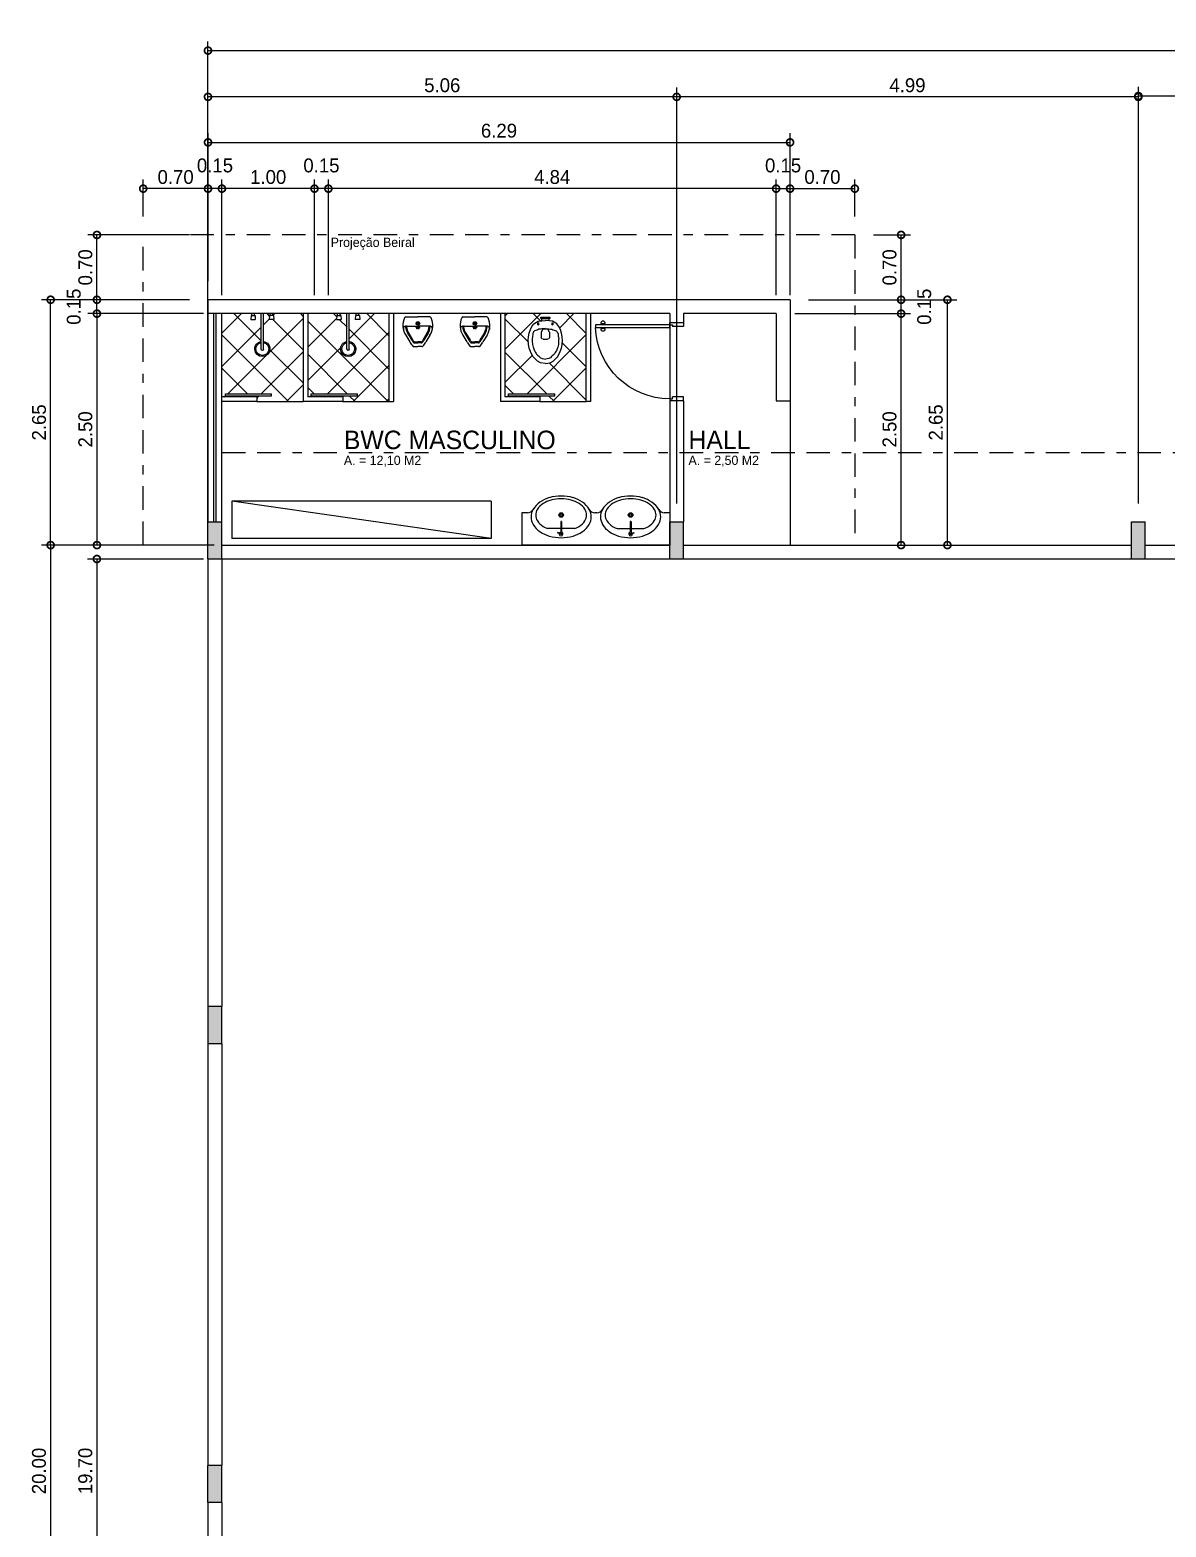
# Model space of a CAD drawing. Extents: x 10 to 180, y 167 to 221.
# Drawn here: x 115.4 to 127.67, y 204.8 to 220.97 of the extents above; entities that cross this region are included whole.
import ezdxf

# ---------------------------------------------------------------- set-up
doc = ezdxf.new("R2010")
doc.units = 0
doc.linetypes.add('BORDERX2', pattern=[88.9, 25.4, -12.7, 25.4, -12.7, 0, -12.7])
doc.layers.get('0').update_dxf_attribs({"linetype": 'CONTINUOUS'})
doc.layers.get('DEFPOINTS').update_dxf_attribs({"linetype": 'CONTINUOUS'})
for name, color, linetype in [('AMBIENTES', 3, 'CONTINUOUS'), ('AREAS', 1, 'CONTINUOUS'), ('BEIRAL', 7, 'BORDERX2'), ('COTAS', 4, 'CONTINUOUS'), ('DESNIVEIS', 1, 'CONTINUOUS'), ('DIVISÓRIAS', 7, 'CONTINUOUS'), ('ESQUADRIAS', 1, 'CONTINUOUS'), ('PAREDES', 5, 'CONTINUOUS'), ('PILARES', 4, 'CONTINUOUS'), ('RATCHU', 2, 'CONTINUOUS'), ('REBAIXOS', 1, 'CONTINUOUS'), ('SANITARIOS', 7, 'CONTINUOUS')]:
    doc.layers.add(name, color=color, linetype=linetype)
doc.dimstyles.get("Standard").update_dxf_attribs({"dimscale": 0, "dimtxt": 0.15, "dimasz": 0.15, "dimexe": 0.1, "dimexo": 0.2, "dimgap": 0.05, "dimtad": 1, "dimzin": 1, "dimdsep": 46, "dimtxsty": 'Standard', "dimblk1": 'DOTSMALL', "dimblk2": 'DOTSMALL', "dimsah": 1, "dimcen": 2.5, "dimadec": 0, "dimazin": 0, "dimtfac": 1, "dimtmove": 2, "dimatfit": 3, "dimldrblk": 'DOTSMALL', "dimfxl": 1, "dimtolj": 1, "dimtzin": 1, "dimarcsym": 0})

# ---------------------------------------------------------------- blocks, each defined once
blk = doc.blocks.new('CHUV-2')
for p, q in [((-27.3, 38), (-27.3, 0)), ((-24.8, 38), (-24.8, 0)), ((-38.6, 5.7), (-33.6, 5.7)), ((-38.2, 1.7), (-38.6, 5.7)), ((-38.2, 1.7), (-33.9, 1.7)), ((-37.5, 1.7), (-37.5, 0)), ((-34.5, 1.7), (-34.5, 0)), ((-33.9, 1.7), (-33.6, 5.7)), ((-18.2, 1.7), (-18.5, 5.7)), ((-13.5, 5.7), (-18.5, 5.7)), ((-13.9, 1.7), (-18.2, 1.7)), ((-17.5, 1.7), (-17.5, 0)), ((-14.5, 1.7), (-14.5, 0)), ((-13.9, 1.7), (-13.5, 5.7))]:
    blk.add_line(p, q)
for centre, radius, start, end in [((-26, 37.7), 8.25, 278.4801, 261.5199), ((-26, 37.7), 6.93, 280.118, 259.882), ((-26, 38), 1.22, 0, 180)]:
    blk.add_arc(centre, radius, start, end)
blk = doc.blocks.new('VASOSAN01')
for p, q in [((-0.151, 0.154), (-0.097, 0.174)), ((-0.097, 0.174), (-0.057, 0.182)), ((-0.057, 0.182), (-0.01, 0.184)), ((-0.01, 0.184), (0.028, 0.182)), ((0.028, 0.182), (0.067, 0.175)), ((0.067, 0.175), (0.107, 0.162)), ((0.107, 0.162), (0.139, 0.146)), ((-0.262, 0), (-0.253, 0.051)), ((-0.262, 0), (-0.253, -0.051)), ((-0.253, 0.051), (-0.235, 0.083)), ((-0.235, 0.083), (-0.188, 0.131)), ((-0.188, 0.131), (-0.151, 0.154)), ((0, -0.025), (0, 0.025)), ((0.077, 0.045), (0.02, 0.045)), ((0.077, 0.045), (0.11, 0.027)), ((0.11, 0.027), (0.11, -0.027)), ((0.139, 0.146), (0.167, 0.125)), ((0.167, 0.125), (0.175, 0.115)), ((0.175, 0.115), (0.197, 0.076)), ((0.197, 0.076), (0.202, 0)), ((0.223, 0.039), (0.199, 0.039)), ((0.202, 0), (0.202, 0)), ((0.202, 0), (0.202, 0)), ((0.238, 0.048), (0.223, 0.048)), ((0.223, 0.048), (0.223, 0.039)), ((0.223, -0.039), (0.223, 0.039)), ((0.238, -0.048), (0.238, 0.048)), ((-0.253, -0.051), (-0.235, -0.083)), ((-0.235, -0.083), (-0.188, -0.131)), ((-0.188, -0.131), (-0.151, -0.154)), ((-0.151, -0.154), (-0.097, -0.174)), ((0.077, -0.045), (0.02, -0.045)), ((0.11, -0.027), (0.077, -0.045)), ((0.107, -0.162), (0.139, -0.146)), ((0.139, -0.146), (0.167, -0.125)), ((0.167, -0.125), (0.175, -0.115)), ((0.175, -0.115), (0.197, -0.076)), ((0.197, -0.076), (0.202, 0)), ((0.199, -0.039), (0.223, -0.039)), ((0.223, -0.039), (0.223, -0.048)), ((0.223, -0.048), (0.238, -0.048)), ((-0.097, -0.174), (-0.057, -0.182)), ((-0.057, -0.182), (-0.01, -0.184)), ((-0.01, -0.184), (0.028, -0.182)), ((0.028, -0.182), (0.067, -0.175)), ((0.067, -0.175), (0.107, -0.162))]:
    blk.add_line(p, q)
for points in [[(0.115, 0.002, -0.041285), (0.114, 0.038, -0.045356), (0.108, 0.071, -0.033191), (0.091, 0.117, -0.120175), (0.082, 0.128, -0.118011), (0.061, 0.138, -0.050668), (0.008, 0.144, -0.012742), (-0.033, 0.143, -0.021668), (-0.056, 0.141, -0.039787), (-0.084, 0.135, -0.025573), (-0.125, 0.12, -0.081205), (-0.162, 0.097, -0.062644), (-0.2, 0.054, -0.081597), (-0.208, 0.036, -0.049616), (-0.214, 0.003)], [(0.115, 0, 0.041285), (0.114, -0.037, 0.045356), (0.108, -0.069, 0.033191), (0.091, -0.116, 0.120175), (0.082, -0.127, 0.118011), (0.061, -0.136, 0.050668), (0.008, -0.142, 0.012742), (-0.033, -0.141, 0.021668), (-0.056, -0.139, 0.039787), (-0.084, -0.133, 0.025573), (-0.125, -0.118, 0.081205), (-0.162, -0.095, 0.062644), (-0.2, -0.052, 0.081597), (-0.208, -0.034, 0.049616), (-0.214, -0.001)]]:
    blk.add_lwpolyline(points, format="xyb")
for centre in [(0.165, 0.076), (0.165, -0.076)]:
    blk.add_circle(centre, 0.0101)
for centre, start, end in [((0.02, 0.025), 90.0369, 180), ((0.02, -0.025), 180, 269.9631)]:
    blk.add_arc(centre, 0.02, start, end)
blk = doc.blocks.new('BANCADA_2C')
for p, q in [((0, -0.35), (0, 0)), ((0, 0), (1.596, 0)), ((1.596, -0.35), (1.596, 0)), ((0.404, -0.127), (0.384, -0.134)), ((0.404, -0.129), (0.385, -0.136)), ((0.439, -0.11), (0.403, -0.122)), ((0.44, -0.11), (0.403, -0.123)), ((0.443, -0.12), (0.406, -0.132)), ((0.443, -0.121), (0.407, -0.133)), ((0.418, -0.251), (0.418, -0.144)), ((0.428, -0.251), (0.428, -0.144)), ((1.153, -0.12), (1.19, -0.132)), ((1.153, -0.121), (1.189, -0.133)), ((1.156, -0.11), (1.193, -0.123)), ((1.157, -0.11), (1.193, -0.122)), ((1.168, -0.251), (1.168, -0.144)), ((1.178, -0.251), (1.178, -0.144)), ((1.191, -0.129), (1.211, -0.136)), ((1.192, -0.127), (1.212, -0.134)), ((0.418, -0.18), (0.279, -0.18)), ((0.567, -0.18), (0.428, -0.18)), ((1.029, -0.18), (1.168, -0.18)), ((1.178, -0.18), (1.317, -0.18)), ((0, -0.35), (0.059, -0.35)), ((0.787, -0.35), (0.809, -0.35)), ((1.537, -0.35), (1.596, -0.35)), ((0.423, -0.5), (0.423, -0.5))]:
    blk.add_line(p, q)
for centre, radius in [((0.423, -0.325), 0.025), ((0.423, -0.325), 0.015), ((0.423, -0.325), 0.014), ((1.173, -0.325), 0.025), ((1.173, -0.325), 0.015), ((1.173, -0.325), 0.014)]:
    blk.add_circle(centre, radius)
for centre, radius, start, end in [((0.336, -0.353), 0.252, 124.6952, 149.1076), ((0.389, -0.428), 0.344, 106.0009, 124.6952), ((0.423, -0.548), 0.468, 90, 106.0009), ((0.384, -0.135), 0.001, 109.1342, 289.1342), ((0.423, -0.121), 0.02, 293.5782, 246.4218), ((0.413, -0.144), 0.005, 0, 66.4218), ((0.423, -0.548), 0.468, 73.9991, 90), ((0.433, -0.144), 0.005, 113.5782, 180), ((0.457, -0.428), 0.344, 55.3048, 73.9991), ((0.509, -0.353), 0.252, 30.8924, 55.3048), ((1.086, -0.353), 0.252, 124.6952, 149.1076), ((1.139, -0.428), 0.344, 106.0009, 124.6952), ((1.173, -0.548), 0.468, 90, 106.0009), ((1.173, -0.121), 0.02, 293.5782, 246.4218), ((1.163, -0.144), 0.005, 0, 66.4218), ((1.173, -0.548), 0.468, 73.9991, 90), ((1.183, -0.144), 0.005, 113.5782, 180), ((1.211, -0.135), 0.001, 250.8658, 70.8658), ((1.207, -0.428), 0.344, 55.3048, 73.9991), ((1.259, -0.353), 0.252, 30.8924, 55.3048), ((0.256, -0.305), 0.159, 149.1076, 180), ((0.256, -0.305), 0.159, 180, 210.8924), ((0.262, -0.325), 0.114, 146.9396, 180), ((0.339, -0.375), 0.206, 122.4712, 146.9396), ((0.39, -0.455), 0.3, 116.1881, 122.4712), ((0.279, -0.23), 0.05, 90, 116.1881), ((0.423, -0.251), 0.005, 180, 0), ((0.567, -0.23), 0.05, 63.8119, 90), ((0.456, -0.455), 0.3, 57.5288, 63.8119), ((0.507, -0.375), 0.206, 33.0604, 57.5288), ((0.584, -0.325), 0.114, 0, 33.0604), ((0.589, -0.305), 0.159, 329.7817, 30.8924), ((1.006, -0.305), 0.159, 149.1076, 210.2183), ((1.012, -0.325), 0.114, 146.9396, 180), ((1.089, -0.375), 0.206, 122.4712, 146.9396), ((1.14, -0.455), 0.3, 116.1881, 122.4712), ((1.029, -0.23), 0.05, 90, 116.1881), ((1.173, -0.251), 0.005, 180, 0), ((1.317, -0.23), 0.05, 63.8119, 90), ((1.206, -0.455), 0.3, 57.5288, 63.8119), ((1.257, -0.375), 0.206, 33.0604, 57.5288), ((1.334, -0.325), 0.114, 0, 33.0604), ((1.339, -0.305), 0.159, 0, 30.8924), ((1.339, -0.305), 0.159, 329.1076, 0), ((0.059, -0.42), 0.07, 30.4129, 90), ((0.336, -0.257), 0.252, 210.4129, 235.3048), ((0.262, -0.325), 0.114, 180, 213.0604), ((0.339, -0.275), 0.206, 213.0604, 237.5288), ((0.389, -0.182), 0.344, 235.3048, 253.9991), ((0.39, -0.195), 0.3, 237.5288, 255.2333), ((0.456, -0.195), 0.3, 284.7667, 302.4712), ((0.457, -0.182), 0.344, 286.0009, 304.6952), ((0.507, -0.275), 0.206, 302.4712, 326.9396), ((0.509, -0.257), 0.252, 304.6952, 329.1076), ((0.584, -0.325), 0.114, 326.9396, 0), ((0.589, -0.305), 0.159, 329.1076, 329.7817), ((0.787, -0.42), 0.07, 90, 149.7817), ((0.809, -0.42), 0.07, 30.2183, 90), ((1.006, -0.305), 0.159, 210.2183, 210.8924), ((1.086, -0.257), 0.252, 210.8924, 235.3048), ((1.012, -0.325), 0.114, 180, 213.0604), ((1.089, -0.275), 0.206, 213.0604, 237.5288), ((1.139, -0.182), 0.344, 235.3048, 253.9991), ((1.14, -0.195), 0.3, 237.5288, 255.2333), ((1.206, -0.195), 0.3, 284.7667, 302.4712), ((1.207, -0.182), 0.344, 286.0009, 304.6952), ((1.257, -0.275), 0.206, 302.4712, 326.9396), ((1.259, -0.257), 0.252, 304.6952, 329.5871), ((1.334, -0.325), 0.114, 326.9396, 0), ((1.537, -0.42), 0.07, 90, 149.5871), ((0.423, -0.062), 0.468, 253.9991, 270), ((0.423, -0.069), 0.431, 255.2333, 270), ((0.423, -0.069), 0.431, 270, 284.7667), ((0.423, -0.062), 0.468, 270, 286.0009), ((1.173, -0.062), 0.468, 253.9991, 270), ((1.173, -0.069), 0.431, 255.2333, 270), ((1.173, -0.069), 0.431, 270, 284.7667), ((1.173, -0.062), 0.468, 270, 286.0009)]:
    blk.add_arc(centre, radius, start, end)
blk = doc.blocks.new('A$C101E5733')
at = {"layer": 'SANITARIOS', "rotation": 180.0000000000001}
blk.add_blockref('BANCADA_2C', (1.596, 0), dxfattribs=at)
blk = doc.blocks.new('MICTO04')
for p, q in [((-0.129, 0), (0, 0)), ((0.129, 0), (0, 0)), ((-0.156, -0.12), (-0.156, -0.135)), ((-0.136, -0.1), (0, -0.1)), ((0.136, -0.1), (0, -0.1)), ((0.156, -0.12), (0.156, -0.135)), ((-0.131, -0.198), (-0.086, -0.27)), ((-0.107, -0.183), (-0.061, -0.256)), ((-0.098, -0.177), (-0.053, -0.25)), ((-0.043, -0.32), (0, -0.32)), ((-0.037, -0.28), (0, -0.28)), ((-0.032, -0.27), (0, -0.27)), ((0.032, -0.27), (0, -0.27)), ((0.037, -0.28), (0, -0.28)), ((0.043, -0.32), (0, -0.32)), ((0.098, -0.177), (0.053, -0.25)), ((0.107, -0.183), (0.061, -0.256)), ((0.131, -0.198), (0.086, -0.27))]:
    blk.add_line(p, q)
for centre, radius in [((0, -0.07), 0.02), ((-0.016, -0.112), 0.004), ((0, -0.07), 0.015), ((-0.008, -0.124), 0.004), ((0, -0.07), 0.0075), ((0, -0.112), 0.004), ((0.008, -0.124), 0.004), ((0.016, -0.112), 0.004)]:
    blk.add_circle(centre, radius)
for centre, radius, start, end in [((0.039, -0.092), 0.2, 155.4041, 211.86), ((-0.136, -0.12), 0.02, 90, 180), ((-0.129, -0.015), 0.015, 90, 155.4041), ((-0.127, -0.105), 0.005, 90, 184.4736), ((0.039, -0.092), 0.172, 184.4736, 211.86), ((-0.117, -0.105), 0.005, 90, 184.7598), ((0.039, -0.092), 0.162, 184.7598, 211.86), ((-0.039, -0.092), 0.162, 328.14, 355.2402), ((-0.039, -0.092), 0.172, 328.14, 355.5264), ((0.117, -0.105), 0.005, 355.2402, 90), ((0.127, -0.105), 0.005, 355.5264, 90), ((0.129, -0.015), 0.015, 24.5959, 90), ((-0.039, -0.092), 0.2, 328.14, 24.5959), ((0.136, -0.12), 0.02, 0, 90), ((0.339, -0.007), 0.5, 211.86, 217.9788), ((0.339, -0.007), 0.472, 211.86, 214.4689), ((-0.043, -0.305), 0.015, 217.9788, 270), ((0.339, -0.007), 0.462, 211.86, 213.7963), ((-0.037, -0.265), 0.015, 214.4689, 270), ((-0.032, -0.255), 0.015, 213.7963, 270), ((0.032, -0.255), 0.015, 270, 326.2037), ((0.037, -0.265), 0.015, 270, 325.5311), ((0.043, -0.305), 0.015, 270, 322.0212), ((-0.339, -0.007), 0.462, 326.2037, 328.14), ((-0.339, -0.007), 0.472, 325.5311, 328.14), ((-0.339, -0.007), 0.5, 322.0212, 328.14)]:
    blk.add_arc(centre, radius, start, end)
blk = doc.blocks.new('PORTA80')
for p, q in [((0.08, 0.711), (0.08, 0.731)), ((0.11, 0.711), (0.11, 0.731)), ((0.115, 0.731), (0.11, 0.731)), ((0.115, 0.711), (0.11, 0.711)), ((0.115, 0.706), (0.115, 0.736)), ((0.12, 0), (0.12, 0.8)), ((0.12, 0.8), (0.15, 0.8)), ((0.15, 0.8), (0.15, 0)), ((0.155, 0.706), (0.155, 0.736)), ((0.155, 0.731), (0.16, 0.731)), ((0.155, 0.711), (0.16, 0.711)), ((0.16, 0.711), (0.16, 0.731)), ((0.19, 0.711), (0.19, 0.731)), ((0.12, 0), (0.1, 0)), ((0.12, 0), (0.12, -0.03)), ((0.15, 0), (0.12, 0)), ((0.1, -0.15), (0.14, -0.15)), ((0.12, -0.03), (0.14, -0.03)), ((0.14, -0.15), (0.14, -0.03)), ((0.92, -0.03), (0.9, -0.03)), ((0.9, -0.15), (0.9, -0.03)), ((0.94, -0.15), (0.9, -0.15)), ((0.92, 0), (0.92, -0.03)), ((0.92, 0), (0.94, 0))]:
    blk.add_line(p, q)
for centre, radius, start, end in [((0.101, 0.715), 0.0266, 81.4516, 142.1512), ((0.101, 0.727), 0.0266, 217.8488, 278.5484), ((0.1, 0.732), 0.0104, 354.0738, 59.0563), ((0.1, 0.71), 0.0104, 300.9437, 5.9262), ((0.12, 0.736), 0.005, 90, 180), ((0.12, 0.706), 0.005, 180, 270), ((0.119, 0), 0.801, 0.0304, 87.7802), ((0.15, 0.736), 0.005, 0, 90), ((0.15, 0.706), 0.005, 270, 0), ((0.17, 0.732), 0.0104, 120.9437, 185.9262), ((0.17, 0.71), 0.0104, 174.0738, 239.0563), ((0.169, 0.715), 0.0266, 37.8488, 98.5484), ((0.169, 0.727), 0.0266, 261.4516, 322.1512)]:
    blk.add_arc(centre, radius, start, end)
blk = doc.blocks.new('_DOTSMALL')
at = {"color": 0, "linetype": 'ByBlock', "const_width": 0.5}
blk.add_lwpolyline([(-0.0625, 0, 1), (0.0625, 0, 1)], format="xyb", close=True, dxfattribs=at)
blk = doc.blocks.new('*D56')
at = {"color": 0, "linetype": 'ByBlock'}
for p, q in [((171.034, 218.252), (171.034, 219.852)), ((171.034, 219.752), (177.321, 219.752)), ((177.321, 218.252), (177.321, 219.852))]:
    blk.add_line(p, q, dxfattribs=at)
at = {"layer": 'DEFPOINTS', "color": 0, "linetype": 'ByBlock'}
for p in [(177.321, 219.752), (171.034, 218.052), (177.321, 218.052)]:
    blk.add_point(p, dxfattribs=at)
at = {"color": 0, "linetype": 'ByBlock', "xscale": 0.15, "yscale": 0.15, "zscale": 0.15, "rotation": 180}
blk.add_blockref('_DOTSMALL', (171.034, 219.752), dxfattribs=at)
at = {"color": 0, "linetype": 'ByBlock', "xscale": 0.15, "yscale": 0.15, "zscale": 0.15}
blk.add_blockref('_DOTSMALL', (177.321, 219.752), dxfattribs=at)
at = {"color": 0, "linetype": 'ByBlock', "insert": (174.177, 219.877), "char_height": 0.15, "attachment_point": 5}
blk.add_mtext('\\A1;6.29', dxfattribs=at)
blk = doc.blocks.new('*D54')
at = {"color": 0, "linetype": 'ByBlock'}
for p, q in [((177.171, 218.102), (177.171, 219.352)), ((177.321, 218.102), (177.321, 219.352)), ((177.171, 219.252), (177.321, 219.252))]:
    blk.add_line(p, q, dxfattribs=at)
at = {"layer": 'DEFPOINTS', "color": 0, "linetype": 'ByBlock'}
for p in [(177.321, 219.252), (177.171, 217.902), (177.321, 217.902)]:
    blk.add_point(p, dxfattribs=at)
at = {"color": 0, "linetype": 'ByBlock', "xscale": 0.15, "yscale": 0.15, "zscale": 0.15, "rotation": 180}
blk.add_blockref('_DOTSMALL', (177.171, 219.252), dxfattribs=at)
at = {"color": 0, "linetype": 'ByBlock', "xscale": 0.15, "yscale": 0.15, "zscale": 0.15}
blk.add_blockref('_DOTSMALL', (177.321, 219.252), dxfattribs=at)
at = {"color": 0, "linetype": 'ByBlock', "insert": (177.246, 219.502), "char_height": 0.15, "attachment_point": 5}
blk.add_mtext('\\A1;0.15', dxfattribs=at)
blk = doc.blocks.new('*D49')
at = {"color": 0, "linetype": 'ByBlock'}
for p, q in [((172.334, 218.102), (172.334, 219.352)), ((177.171, 218.102), (177.171, 219.352)), ((177.171, 219.252), (172.334, 219.252))]:
    blk.add_line(p, q, dxfattribs=at)
at = {"layer": 'DEFPOINTS', "color": 0, "linetype": 'ByBlock'}
for p in [(172.334, 219.252), (172.334, 217.902), (177.171, 217.902)]:
    blk.add_point(p, dxfattribs=at)
at = {"color": 0, "linetype": 'ByBlock', "xscale": 0.15, "yscale": 0.15, "zscale": 0.15, "rotation": 180}
blk.add_blockref('_DOTSMALL', (172.334, 219.252), dxfattribs=at)
at = {"color": 0, "linetype": 'ByBlock', "xscale": 0.15, "yscale": 0.15, "zscale": 0.15}
blk.add_blockref('_DOTSMALL', (177.171, 219.252), dxfattribs=at)
at = {"color": 0, "linetype": 'ByBlock', "insert": (174.752, 219.377), "char_height": 0.15, "attachment_point": 5}
blk.add_mtext('\\A1;4.84', dxfattribs=at)
blk = doc.blocks.new('*D53')
at = {"color": 0, "linetype": 'ByBlock'}
for p, q in [((170.334, 218.952), (170.334, 219.352)), ((171.034, 218.252), (171.034, 219.352)), ((171.034, 219.252), (170.334, 219.252))]:
    blk.add_line(p, q, dxfattribs=at)
at = {"layer": 'DEFPOINTS', "color": 0, "linetype": 'ByBlock'}
for p in [(170.334, 219.252), (170.334, 218.752), (171.034, 218.052)]:
    blk.add_point(p, dxfattribs=at)
at = {"color": 0, "linetype": 'ByBlock', "xscale": 0.15, "yscale": 0.15, "zscale": 0.15, "rotation": 180}
blk.add_blockref('_DOTSMALL', (170.334, 219.252), dxfattribs=at)
at = {"color": 0, "linetype": 'ByBlock', "xscale": 0.15, "yscale": 0.15, "zscale": 0.15}
blk.add_blockref('_DOTSMALL', (171.034, 219.252), dxfattribs=at)
at = {"color": 0, "linetype": 'ByBlock', "insert": (170.684, 219.377), "char_height": 0.15, "attachment_point": 5}
blk.add_mtext('\\A1;0.70', dxfattribs=at)
blk = doc.blocks.new('*D52')
at = {"color": 0, "linetype": 'ByBlock'}
for p, q in [((171.034, 218.252), (171.034, 219.352)), ((171.184, 218.102), (171.184, 219.352)), ((171.184, 219.252), (171.034, 219.252))]:
    blk.add_line(p, q, dxfattribs=at)
at = {"layer": 'DEFPOINTS', "color": 0, "linetype": 'ByBlock'}
for p in [(171.034, 219.252), (171.034, 218.052), (171.184, 217.902)]:
    blk.add_point(p, dxfattribs=at)
at = {"color": 0, "linetype": 'ByBlock', "xscale": 0.15, "yscale": 0.15, "zscale": 0.15, "rotation": 180}
blk.add_blockref('_DOTSMALL', (171.034, 219.252), dxfattribs=at)
at = {"color": 0, "linetype": 'ByBlock', "xscale": 0.15, "yscale": 0.15, "zscale": 0.15}
blk.add_blockref('_DOTSMALL', (171.184, 219.252), dxfattribs=at)
at = {"color": 0, "linetype": 'ByBlock', "insert": (171.109, 219.502), "char_height": 0.15, "attachment_point": 5}
blk.add_mtext('\\A1;0.15', dxfattribs=at)
blk = doc.blocks.new('*D51')
at = {"color": 0, "linetype": 'ByBlock'}
for p, q in [((171.184, 218.102), (171.184, 219.352)), ((172.184, 218.102), (172.184, 219.352)), ((172.184, 219.252), (171.184, 219.252))]:
    blk.add_line(p, q, dxfattribs=at)
at = {"layer": 'DEFPOINTS', "color": 0, "linetype": 'ByBlock'}
for p in [(171.184, 219.252), (171.184, 217.902), (172.184, 217.902)]:
    blk.add_point(p, dxfattribs=at)
at = {"color": 0, "linetype": 'ByBlock', "xscale": 0.15, "yscale": 0.15, "zscale": 0.15, "rotation": 180}
blk.add_blockref('_DOTSMALL', (171.184, 219.252), dxfattribs=at)
at = {"color": 0, "linetype": 'ByBlock', "xscale": 0.15, "yscale": 0.15, "zscale": 0.15}
blk.add_blockref('_DOTSMALL', (172.184, 219.252), dxfattribs=at)
at = {"color": 0, "linetype": 'ByBlock', "insert": (171.684, 219.377), "char_height": 0.15, "attachment_point": 5}
blk.add_mtext('\\A1;1.00', dxfattribs=at)
blk = doc.blocks.new('*D50')
at = {"color": 0, "linetype": 'ByBlock'}
for p, q in [((172.184, 218.102), (172.184, 219.352)), ((172.334, 218.102), (172.334, 219.352)), ((172.334, 219.252), (172.184, 219.252))]:
    blk.add_line(p, q, dxfattribs=at)
at = {"layer": 'DEFPOINTS', "color": 0, "linetype": 'ByBlock'}
for p in [(172.184, 219.252), (172.184, 217.902), (172.334, 217.902)]:
    blk.add_point(p, dxfattribs=at)
at = {"color": 0, "linetype": 'ByBlock', "xscale": 0.15, "yscale": 0.15, "zscale": 0.15, "rotation": 180}
blk.add_blockref('_DOTSMALL', (172.184, 219.252), dxfattribs=at)
at = {"color": 0, "linetype": 'ByBlock', "xscale": 0.15, "yscale": 0.15, "zscale": 0.15}
blk.add_blockref('_DOTSMALL', (172.334, 219.252), dxfattribs=at)
at = {"color": 0, "linetype": 'ByBlock', "insert": (172.259, 219.502), "char_height": 0.15, "attachment_point": 5}
blk.add_mtext('\\A1;0.15', dxfattribs=at)
blk = doc.blocks.new('*D55')
at = {"color": 0, "linetype": 'ByBlock'}
for p, q in [((177.321, 218.252), (177.321, 219.352)), ((178.021, 218.952), (178.021, 219.352)), ((177.321, 219.252), (178.021, 219.252))]:
    blk.add_line(p, q, dxfattribs=at)
at = {"layer": 'DEFPOINTS', "color": 0, "linetype": 'ByBlock'}
for p in [(178.021, 219.252), (178.021, 218.752), (177.321, 218.052)]:
    blk.add_point(p, dxfattribs=at)
at = {"color": 0, "linetype": 'ByBlock', "xscale": 0.15, "yscale": 0.15, "zscale": 0.15, "rotation": 180}
blk.add_blockref('_DOTSMALL', (177.321, 219.252), dxfattribs=at)
at = {"color": 0, "linetype": 'ByBlock', "xscale": 0.15, "yscale": 0.15, "zscale": 0.15}
blk.add_blockref('_DOTSMALL', (178.021, 219.252), dxfattribs=at)
at = {"color": 0, "linetype": 'ByBlock', "insert": (177.671, 219.377), "char_height": 0.15, "attachment_point": 5}
blk.add_mtext('\\A1;0.70', dxfattribs=at)
blk = doc.blocks.new('*D60')
at = {"color": 0, "linetype": 'ByBlock'}
for p, q in [((170.834, 218.752), (169.734, 218.752)), ((169.834, 218.052), (169.834, 218.752)), ((170.834, 218.052), (169.734, 218.052))]:
    blk.add_line(p, q, dxfattribs=at)
at = {"layer": 'DEFPOINTS', "color": 0, "linetype": 'ByBlock'}
for p in [(169.834, 218.752), (171.034, 218.752), (171.034, 218.052)]:
    blk.add_point(p, dxfattribs=at)
at = {"color": 0, "linetype": 'ByBlock', "xscale": 0.15, "yscale": 0.15, "zscale": 0.15}
for p, rotation in [((169.834, 218.752), 90), ((169.834, 218.052), 270)]:
    blk.add_blockref('_DOTSMALL', p, dxfattribs=dict(at, rotation=rotation))
at = {"color": 0, "linetype": 'ByBlock', "insert": (169.709, 218.402), "char_height": 0.15, "attachment_point": 5, "rotation": 90}
blk.add_mtext('\\A1;0.70', dxfattribs=at)
blk = doc.blocks.new('*D58')
at = {"color": 0, "linetype": 'ByBlock'}
for p, q in [((170.834, 218.052), (169.734, 218.052)), ((169.834, 217.902), (169.834, 218.052)), ((170.984, 217.902), (169.734, 217.902))]:
    blk.add_line(p, q, dxfattribs=at)
at = {"layer": 'DEFPOINTS', "color": 0, "linetype": 'ByBlock'}
for p in [(169.834, 218.052), (171.034, 218.052), (171.184, 217.902)]:
    blk.add_point(p, dxfattribs=at)
at = {"color": 0, "linetype": 'ByBlock', "xscale": 0.15, "yscale": 0.15, "zscale": 0.15}
for p, rotation in [((169.834, 218.052), 90), ((169.834, 217.902), 270)]:
    blk.add_blockref('_DOTSMALL', p, dxfattribs=dict(at, rotation=rotation))
at = {"color": 0, "linetype": 'ByBlock', "insert": (169.584, 217.977), "char_height": 0.15, "attachment_point": 5, "rotation": 90}
blk.add_mtext('\\A1;0.15', dxfattribs=at)
blk = doc.blocks.new('*D59')
at = {"color": 0, "linetype": 'ByBlock'}
for p, q in [((170.834, 218.052), (169.234, 218.052)), ((169.334, 215.402), (169.334, 218.052)), ((170.834, 215.402), (169.234, 215.402))]:
    blk.add_line(p, q, dxfattribs=at)
at = {"layer": 'DEFPOINTS', "color": 0, "linetype": 'ByBlock'}
for p in [(169.334, 218.052), (171.034, 218.052), (171.034, 215.402)]:
    blk.add_point(p, dxfattribs=at)
at = {"color": 0, "linetype": 'ByBlock', "xscale": 0.15, "yscale": 0.15, "zscale": 0.15}
for p, rotation in [((169.334, 218.052), 90), ((169.334, 215.402), 270)]:
    blk.add_blockref('_DOTSMALL', p, dxfattribs=dict(at, rotation=rotation))
at = {"color": 0, "linetype": 'ByBlock', "insert": (169.209, 216.727), "char_height": 0.15, "attachment_point": 5, "rotation": 90}
blk.add_mtext('\\A1;2.65', dxfattribs=at)
blk = doc.blocks.new('*D57')
at = {"color": 0, "linetype": 'ByBlock'}
for p, q in [((170.984, 217.902), (169.734, 217.902)), ((169.834, 217.902), (169.834, 215.402)), ((170.834, 215.402), (169.734, 215.402))]:
    blk.add_line(p, q, dxfattribs=at)
at = {"layer": 'DEFPOINTS', "color": 0, "linetype": 'ByBlock'}
for p in [(171.184, 217.902), (169.834, 215.402), (171.034, 215.402)]:
    blk.add_point(p, dxfattribs=at)
at = {"color": 0, "linetype": 'ByBlock', "xscale": 0.15, "yscale": 0.15, "zscale": 0.15}
for p, rotation in [((169.834, 217.902), 90), ((169.834, 215.402), 270)]:
    blk.add_blockref('_DOTSMALL', p, dxfattribs=dict(at, rotation=rotation))
at = {"color": 0, "linetype": 'ByBlock', "insert": (169.709, 216.652), "char_height": 0.15, "attachment_point": 5, "rotation": 90}
blk.add_mtext('\\A1;2.50', dxfattribs=at)
blk = doc.blocks.new('*D61')
at = {"color": 0, "linetype": 'ByBlock'}
for p, q in [((177.371, 217.902), (178.621, 217.902)), ((178.521, 215.402), (178.521, 217.902)), ((177.371, 215.402), (178.621, 215.402))]:
    blk.add_line(p, q, dxfattribs=at)
at = {"layer": 'DEFPOINTS', "color": 0, "linetype": 'ByBlock'}
for p in [(177.171, 217.902), (178.521, 217.902), (177.171, 215.402)]:
    blk.add_point(p, dxfattribs=at)
at = {"color": 0, "linetype": 'ByBlock', "xscale": 0.15, "yscale": 0.15, "zscale": 0.15}
for p, rotation in [((178.521, 217.902), 90), ((178.521, 215.402), 270)]:
    blk.add_blockref('_DOTSMALL', p, dxfattribs=dict(at, rotation=rotation))
at = {"color": 0, "linetype": 'ByBlock', "insert": (178.396, 216.652), "char_height": 0.15, "attachment_point": 5, "rotation": 90}
blk.add_mtext('\\A1;2.50', dxfattribs=at)
blk = doc.blocks.new('*D64')
at = {"color": 0, "linetype": 'ByBlock'}
for p, q in [((178.221, 218.752), (178.621, 218.752)), ((178.521, 218.052), (178.521, 218.752)), ((177.521, 218.052), (178.621, 218.052))]:
    blk.add_line(p, q, dxfattribs=at)
at = {"layer": 'DEFPOINTS', "color": 0, "linetype": 'ByBlock'}
for p in [(178.021, 218.752), (178.521, 218.752), (177.321, 218.052)]:
    blk.add_point(p, dxfattribs=at)
at = {"color": 0, "linetype": 'ByBlock', "xscale": 0.15, "yscale": 0.15, "zscale": 0.15}
for p, rotation in [((178.521, 218.752), 90), ((178.521, 218.052), 270)]:
    blk.add_blockref('_DOTSMALL', p, dxfattribs=dict(at, rotation=rotation))
at = {"color": 0, "linetype": 'ByBlock', "insert": (178.396, 218.402), "char_height": 0.15, "attachment_point": 5, "rotation": 90}
blk.add_mtext('\\A1;0.70', dxfattribs=at)
blk = doc.blocks.new('*D62')
at = {"color": 0, "linetype": 'ByBlock'}
for p, q in [((177.521, 218.052), (178.621, 218.052)), ((178.521, 217.902), (178.521, 218.052)), ((177.461, 217.902), (178.621, 217.902))]:
    blk.add_line(p, q, dxfattribs=at)
at = {"layer": 'DEFPOINTS', "color": 0, "linetype": 'ByBlock'}
for p in [(177.321, 218.052), (178.521, 218.052), (177.261, 217.902)]:
    blk.add_point(p, dxfattribs=at)
at = {"color": 0, "linetype": 'ByBlock', "xscale": 0.15, "yscale": 0.15, "zscale": 0.15}
for p, rotation in [((178.521, 218.052), 90), ((178.521, 217.902), 270)]:
    blk.add_blockref('_DOTSMALL', p, dxfattribs=dict(at, rotation=rotation))
at = {"color": 0, "linetype": 'ByBlock', "insert": (178.771, 217.977), "char_height": 0.15, "attachment_point": 5, "rotation": 90}
blk.add_mtext('\\A1;0.15', dxfattribs=at)
blk = doc.blocks.new('*D63')
at = {"color": 0, "linetype": 'ByBlock'}
for p, q in [((177.521, 218.052), (179.121, 218.052)), ((179.021, 215.402), (179.021, 218.052)), ((177.571, 215.402), (179.121, 215.402))]:
    blk.add_line(p, q, dxfattribs=at)
at = {"layer": 'DEFPOINTS', "color": 0, "linetype": 'ByBlock'}
for p in [(177.321, 218.052), (179.021, 218.052), (177.371, 215.402)]:
    blk.add_point(p, dxfattribs=at)
at = {"color": 0, "linetype": 'ByBlock', "xscale": 0.15, "yscale": 0.15, "zscale": 0.15}
for p, rotation in [((179.021, 218.052), 90), ((179.021, 215.402), 270)]:
    blk.add_blockref('_DOTSMALL', p, dxfattribs=dict(at, rotation=rotation))
at = {"color": 0, "linetype": 'ByBlock', "insert": (178.896, 216.727), "char_height": 0.15, "attachment_point": 5, "rotation": 90}
blk.add_mtext('\\A1;2.65', dxfattribs=at)
blk = doc.blocks.new('*D74')
at = {"color": 0, "linetype": 'ByBlock'}
for p, q in [((127.371, 215.852), (127.371, 220.352)), ((132.359, 220.252), (127.371, 220.252)), ((132.359, 216.052), (132.359, 220.352))]:
    blk.add_line(p, q, dxfattribs=at)
at = {"layer": 'DEFPOINTS', "color": 0, "linetype": 'ByBlock'}
for p in [(127.371, 220.252), (132.359, 215.852), (127.371, 215.652)]:
    blk.add_point(p, dxfattribs=at)
at = {"color": 0, "linetype": 'ByBlock', "xscale": 0.15, "yscale": 0.15, "zscale": 0.15, "rotation": 180}
blk.add_blockref('_DOTSMALL', (127.371, 220.252), dxfattribs=at)
at = {"color": 0, "linetype": 'ByBlock', "xscale": 0.15, "yscale": 0.15, "zscale": 0.15}
blk.add_blockref('_DOTSMALL', (132.359, 220.252), dxfattribs=at)
at = {"color": 0, "linetype": 'ByBlock', "insert": (129.865, 220.377), "char_height": 0.15, "attachment_point": 5}
blk.add_mtext('\\A1;4.99', dxfattribs=at)
blk = doc.blocks.new('*D75')
at = {"color": 0, "linetype": 'ByBlock'}
for p, q in [((122.384, 215.852), (122.384, 220.343)), ((127.371, 220.243), (122.384, 220.243)), ((127.371, 216.052), (127.371, 220.343))]:
    blk.add_line(p, q, dxfattribs=at)
at = {"layer": 'DEFPOINTS', "color": 0, "linetype": 'ByBlock'}
for p in [(122.384, 220.243), (127.371, 215.852), (122.384, 215.652)]:
    blk.add_point(p, dxfattribs=at)
at = {"color": 0, "linetype": 'ByBlock', "xscale": 0.15, "yscale": 0.15, "zscale": 0.15, "rotation": 180}
blk.add_blockref('_DOTSMALL', (122.384, 220.243), dxfattribs=at)
at = {"color": 0, "linetype": 'ByBlock', "xscale": 0.15, "yscale": 0.15, "zscale": 0.15}
blk.add_blockref('_DOTSMALL', (127.371, 220.243), dxfattribs=at)
at = {"color": 0, "linetype": 'ByBlock', "insert": (124.877, 220.368), "char_height": 0.15, "attachment_point": 5}
blk.add_mtext('\\A1;4.99', dxfattribs=at)
blk = doc.blocks.new('*D76')
at = {"color": 0, "linetype": 'ByBlock'}
for p, q in [((117.321, 215.602), (117.321, 220.343)), ((122.384, 220.243), (117.321, 220.243)), ((122.384, 216.052), (122.384, 220.343))]:
    blk.add_line(p, q, dxfattribs=at)
at = {"layer": 'DEFPOINTS', "color": 0, "linetype": 'ByBlock'}
for p in [(117.321, 220.243), (122.384, 215.852), (117.321, 215.402)]:
    blk.add_point(p, dxfattribs=at)
at = {"color": 0, "linetype": 'ByBlock', "xscale": 0.15, "yscale": 0.15, "zscale": 0.15, "rotation": 180}
blk.add_blockref('_DOTSMALL', (117.321, 220.243), dxfattribs=at)
at = {"color": 0, "linetype": 'ByBlock', "xscale": 0.15, "yscale": 0.15, "zscale": 0.15}
blk.add_blockref('_DOTSMALL', (122.384, 220.243), dxfattribs=at)
at = {"color": 0, "linetype": 'ByBlock', "insert": (119.852, 220.368), "char_height": 0.15, "attachment_point": 5}
blk.add_mtext('\\A1;5.06', dxfattribs=at)
blk = doc.blocks.new('*D77')
at = {"color": 0, "linetype": 'ByBlock'}
for p, q in [((117.321, 215.852), (117.321, 220.843)), ((117.321, 220.743), (177.321, 220.743)), ((177.321, 215.852), (177.321, 220.843))]:
    blk.add_line(p, q, dxfattribs=at)
at = {"layer": 'DEFPOINTS', "color": 0, "linetype": 'ByBlock'}
for p in [(177.321, 220.743), (117.321, 215.652), (177.321, 215.652)]:
    blk.add_point(p, dxfattribs=at)
at = {"color": 0, "linetype": 'ByBlock', "xscale": 0.15, "yscale": 0.15, "zscale": 0.15, "rotation": 180}
blk.add_blockref('_DOTSMALL', (117.321, 220.743), dxfattribs=at)
at = {"color": 0, "linetype": 'ByBlock', "xscale": 0.15, "yscale": 0.15, "zscale": 0.15}
blk.add_blockref('_DOTSMALL', (177.321, 220.743), dxfattribs=at)
at = {"color": 0, "linetype": 'ByBlock', "insert": (147.321, 220.868), "char_height": 0.15, "attachment_point": 5}
blk.add_mtext('\\A1;60.00', dxfattribs=at)
blk = doc.blocks.new('*D84')
at = {"color": 0, "linetype": 'ByBlock'}
for p, q in [((117.271, 215.252), (116.021, 215.252)), ((116.121, 215.252), (116.121, 195.552)), ((117.271, 195.552), (116.021, 195.552))]:
    blk.add_line(p, q, dxfattribs=at)
at = {"layer": 'DEFPOINTS', "color": 0, "linetype": 'ByBlock'}
for p in [(117.471, 215.252), (116.121, 195.552), (117.471, 195.552)]:
    blk.add_point(p, dxfattribs=at)
at = {"color": 0, "linetype": 'ByBlock', "xscale": 0.15, "yscale": 0.15, "zscale": 0.15}
for p, rotation in [((116.121, 215.252), 90), ((116.121, 195.552), 270)]:
    blk.add_blockref('_DOTSMALL', p, dxfattribs=dict(at, rotation=rotation))
at = {"color": 0, "linetype": 'ByBlock', "insert": (115.996, 205.402), "char_height": 0.15, "attachment_point": 5, "rotation": 90}
blk.add_mtext('\\A1;19.70', dxfattribs=at)
blk = doc.blocks.new('*D85')
at = {"color": 0, "linetype": 'ByBlock'}
for p, q in [((117.386, 215.402), (115.521, 215.402)), ((115.621, 215.402), (115.621, 195.402)), ((117.271, 195.402), (115.521, 195.402))]:
    blk.add_line(p, q, dxfattribs=at)
at = {"layer": 'DEFPOINTS', "color": 0, "linetype": 'ByBlock'}
for p in [(117.586, 215.402), (115.621, 195.402), (117.471, 195.402)]:
    blk.add_point(p, dxfattribs=at)
at = {"color": 0, "linetype": 'ByBlock', "xscale": 0.15, "yscale": 0.15, "zscale": 0.15}
for p, rotation in [((115.621, 215.402), 90), ((115.621, 195.402), 270)]:
    blk.add_blockref('_DOTSMALL', p, dxfattribs=dict(at, rotation=rotation))
at = {"color": 0, "linetype": 'ByBlock', "insert": (115.496, 205.402), "char_height": 0.15, "attachment_point": 5, "rotation": 90}
blk.add_mtext('\\A1;20.00', dxfattribs=at)

msp = doc.modelspace()

# ---------------------------------------------------------------- hatches: boundary and pattern name
at = {"layer": 'PILARES'}
h = msp.add_hatch(color=256, dxfattribs=at)
h.paths.add_polyline_path([(117.32114299, 215.25208926), (117.47114299, 215.25208926), (117.47114299, 215.65208926), (117.32114299, 215.65208926)])
h.paths.add_polyline_path([(122.30864299, 215.25208926), (122.45864299, 215.25208926), (122.45864299, 215.65208926), (122.30864299, 215.65208926)])
h.paths.add_polyline_path([(127.44614299, 215.65208926), (127.29614299, 215.65208926), (127.29614299, 215.25208926), (127.44614299, 215.25208926)])
h = msp.add_hatch(color=256, dxfattribs=at)
h.paths.add_polyline_path([(117.47114299, 205.46208926), (117.32114299, 205.46208926), (117.32114299, 205.06208926), (117.47114299, 205.06208926)])
h.paths.add_polyline_path([(117.47114299, 210.41708926), (117.32114299, 210.41708926), (117.32114299, 210.01708926), (117.47114299, 210.01708926)])

# ---------------------------------------------------------------- linework, layer by layer
at = {"layer": 'BEIRAL', "ltscale": 0.01}
for p, q in [((116.62114299, 215.40208926), (116.62114299, 218.75208926)), ((124.30864299, 218.75208926), (116.62114299, 218.75208926)), ((124.30864299, 218.75208926), (124.30864299, 215.40208926)), ((117.47114299, 215.40208926), (117.47114299, 216.40208926)), ((117.47114299, 216.40208926), (177.17114299, 216.40208926)), ((117.32114299, 215.40208926), (116.62114299, 215.40208926))]:
    msp.add_line(p, q, dxfattribs=at)
at = {"layer": 'DESNIVEIS'}
for p, q in [((117.84864299, 216.95208926), (118.34864299, 216.95208926)), ((118.77614299, 216.95208926), (119.27614299, 216.95208926)), ((120.90690414, 216.95208926), (121.40690414, 216.95208926))]:
    msp.add_line(p, q, dxfattribs=at)
at = {"layer": 'DIVISÓRIAS'}
for p, q in [((118.34864299, 217.90208926), (118.34864299, 216.95208926)), ((118.39864299, 217.90208926), (118.39864299, 217.00208926)), ((119.27614299, 217.90208926), (119.27614299, 216.95208926)), ((119.32614299, 217.90208926), (119.32614299, 216.95208926)), ((117.84864299, 217.00208926), (117.47114299, 217.00208926)), ((117.84864299, 217.00208926), (117.84864299, 216.95208926)), ((118.77614299, 217.00208926), (118.39864299, 217.00208926)), ((118.77614299, 217.00208926), (118.77614299, 216.95208926)), ((117.84864299, 216.95208926), (117.47114299, 216.95208926)), ((118.77614299, 216.95208926), (118.34864299, 216.95208926))]:
    msp.add_line(p, q, dxfattribs=at)
at = {"layer": 'ESQUADRIAS'}
for p, q in [((117.32114299, 217.90208926), (117.32114299, 215.65208926)), ((117.38114299, 217.90208926), (117.38114299, 215.65208926)), ((117.41114299, 215.65208926), (117.41114299, 217.90208926)), ((117.47114299, 215.65208926), (117.47114299, 217.90208926)), ((117.50877449, 217.01595908), (117.50877449, 217.03595908)), ((117.50877449, 217.03595908), (118.00877449, 217.03595908)), ((117.50877449, 217.01595908), (118.00877449, 217.01595908)), ((118.00877449, 217.01595908), (118.00877449, 217.03595908)), ((118.43627449, 217.01595908), (118.43627449, 217.03595908)), ((118.43627449, 217.03595908), (118.93627449, 217.03595908)), ((118.43627449, 217.01595908), (118.93627449, 217.01595908)), ((118.93627449, 217.01595908), (118.93627449, 217.03595908)), ((120.56703565, 217.03595908), (121.06703565, 217.03595908)), ((120.56703565, 217.01595908), (120.56703565, 217.03595908)), ((120.56703565, 217.01595908), (121.06703565, 217.01595908)), ((121.06703565, 217.01595908), (121.06703565, 217.03595908))]:
    msp.add_line(p, q, dxfattribs=at)
at = {"layer": 'PAREDES'}
for p, q in [((123.60864299, 218.05208926), (117.32114299, 218.05208926)), ((117.32114299, 218.05208926), (117.32114299, 217.90208926)), ((123.60864299, 218.05208926), (123.60864299, 216.96208926)), ((122.30864299, 217.90208926), (117.32114299, 217.90208926)), ((122.30864299, 217.90208926), (122.30864299, 217.80208926)), ((123.45864299, 217.90208926), (122.45864299, 217.90208926)), ((122.45864299, 217.90208926), (122.45864299, 217.80208926)), ((123.45864299, 217.90208926), (123.45864299, 216.96208926)), ((122.45864299, 217.80208926), (122.30864299, 217.80208926)), ((122.45864299, 216.96208926), (122.30864299, 216.96208926)), ((122.30864299, 216.96208926), (122.30864299, 215.65208926)), ((122.45864299, 216.96208926), (122.45864299, 215.65208926)), ((123.45864299, 216.96208926), (123.60864299, 216.96208926)), ((117.47114299, 215.40208926), (122.30864299, 215.40208926)), ((122.45864299, 215.40208926), (127.29614299, 215.40208926)), ((127.44614299, 215.40208926), (132.28364299, 215.40208926)), ((117.32114299, 215.25208926), (117.32114299, 210.41708926)), ((117.47114299, 215.25208926), (117.47114299, 210.41708926)), ((117.47114299, 215.25208926), (122.30864299, 215.25208926)), ((122.45864299, 215.25208926), (127.29614299, 215.25208926)), ((127.44614299, 215.25208926), (132.28364299, 215.25208926)), ((117.32114299, 210.01708926), (117.32114299, 205.46208926)), ((117.47114299, 210.01708926), (117.47114299, 205.46208926)), ((117.32114299, 205.06208926), (117.32114299, 200.50708926)), ((117.47114299, 205.06208926), (117.47114299, 200.50708926))]:
    msp.add_line(p, q, dxfattribs=at)
at = {"layer": 'PILARES'}
for p, q in [((117.32114299, 215.25208926), (117.32114299, 215.65208926)), ((117.32114299, 215.65208926), (117.47114299, 215.65208926)), ((117.47114299, 215.25208926), (117.47114299, 215.65208926)), ((122.30864299, 215.25208926), (122.30864299, 215.65208926)), ((122.30864299, 215.65208926), (122.45864299, 215.65208926)), ((122.45864299, 215.25208926), (122.45864299, 215.65208926)), ((127.29614299, 215.25208926), (127.29614299, 215.65208926)), ((127.29614299, 215.65208926), (127.44614299, 215.65208926)), ((127.44614299, 215.25208926), (127.44614299, 215.65208926)), ((117.32114299, 215.25208926), (117.47114299, 215.25208926)), ((122.30864299, 215.25208926), (122.45864299, 215.25208926)), ((127.29614299, 215.25208926), (127.44614299, 215.25208926)), ((117.47114299, 210.41708926), (117.32114299, 210.41708926)), ((117.32114299, 210.41708926), (117.32114299, 210.01708926)), ((117.47114299, 210.01708926), (117.47114299, 210.41708926)), ((117.47114299, 210.01708926), (117.32114299, 210.01708926)), ((117.47114299, 205.46208926), (117.32114299, 205.46208926)), ((117.32114299, 205.06208926), (117.32114299, 205.46208926)), ((117.47114299, 205.06208926), (117.47114299, 205.46208926)), ((117.47114299, 205.06208926), (117.32114299, 205.06208926))]:
    msp.add_line(p, q, dxfattribs=at)
at = {"layer": 'RATCHU'}
for p, q in [((117.47114299, 217.6908013), (117.68243095, 217.90208926)), ((117.89562824, 217.60674044), (117.60027943, 217.90208926)), ((117.91996813, 217.78041619), (117.98339061, 217.84383868)), ((117.98564173, 217.8759372), (117.95948967, 217.90208926)), ((117.98131887, 217.48255669), (118.34864299, 217.84988081)), ((118.34864299, 217.51293594), (118.02113322, 217.84044571)), ((118.02276985, 217.88321791), (118.04164119, 217.90208926)), ((118.34864299, 217.87214618), (118.31869992, 217.90208926)), ((118.39864299, 217.89988081), (118.40085144, 217.90208926)), ((118.39864299, 217.54067056), (118.71107007, 217.85309764)), ((119.26869992, 216.95208926), (118.39864299, 217.82214618)), ((118.71232056, 217.86767885), (118.67791016, 217.90208926)), ((118.82302018, 217.75697923), (118.73966289, 217.84033653)), ((118.75021846, 217.89224604), (118.76006168, 217.90208926)), ((118.84736007, 217.6301774), (119.11927193, 217.90208926)), ((119.27614299, 217.66306667), (119.0371204, 217.90208926)), ((120.52940414, 217.87538049), (120.55611291, 217.90208926)), ((120.52940414, 217.51617025), (120.91532315, 217.90208926)), ((120.78243887, 217.59361178), (120.52940414, 217.8466465)), ((120.91165629, 217.8236046), (120.83317163, 217.90208926)), ((121.12000589, 217.74756175), (121.2745334, 217.90208926)), ((121.40690414, 217.68756699), (121.19238187, 217.90208926)), ((117.47114299, 217.33159105), (117.89562824, 217.7560763)), ((118.19106918, 216.95208926), (117.47114299, 217.67201545)), ((118.61235199, 217.03595908), (119.27614299, 217.69975007)), ((119.27614299, 217.30385643), (118.84736007, 217.73263935)), ((120.76761346, 217.03595908), (121.40690414, 217.67524976)), ((117.8939315, 217.03595908), (118.34864299, 217.49067056)), ((118.34864299, 217.1537257), (117.98997048, 217.5123982)), ((118.39864299, 217.18146032), (118.75451478, 217.53733211)), ((118.81780411, 217.60062144), (118.82302018, 217.60583751)), ((120.98088132, 217.03595908), (120.52940414, 217.48743626)), ((121.40690414, 217.32835675), (121.14778921, 217.58747168)), ((117.53472126, 217.03595908), (117.94528811, 217.44652593)), ((118.82561985, 217.03595908), (118.39864299, 217.46293594)), ((118.88769242, 216.95208926), (119.27614299, 217.34053983)), ((120.52940414, 217.15696), (120.82489477, 217.45245063)), ((121.40690414, 216.9691465), (121.00572602, 217.37032462)), ((117.74798912, 217.03595908), (117.47114299, 217.31280521)), ((121.04295388, 216.95208926), (121.40690414, 217.31603951)), ((117.50085144, 217.00208926), (117.51472126, 217.01595908)), ((117.78185894, 217.00208926), (117.76798912, 217.01595908)), ((117.84864299, 216.99067056), (117.8739315, 217.01595908)), ((118.16927193, 216.95208926), (118.34864299, 217.13146032)), ((118.46640961, 217.03595908), (118.39864299, 217.1037257)), ((118.50027943, 217.00208926), (118.48640961, 217.01595908)), ((118.57848217, 217.00208926), (118.59235199, 217.01595908)), ((118.90948967, 216.95208926), (118.84561985, 217.01595908)), ((120.62167107, 217.03595908), (120.52940414, 217.12822601)), ((120.65554089, 217.00208926), (120.64167107, 217.01595908)), ((120.73374364, 217.00208926), (120.74761346, 217.01595908)), ((121.06475114, 216.95208926), (121.00088132, 217.01595908)), ((119.24690266, 216.95208926), (119.27614299, 216.98132959)), ((121.40216413, 216.95208926), (121.40690414, 216.95682927))]:
    msp.add_line(p, q, dxfattribs=at)
at = {"layer": 'REBAIXOS'}
for p, q in [((122.30864299, 217.80208926), (122.30864299, 216.96208926)), ((123.60864299, 216.96208926), (123.60864299, 215.40208926))]:
    msp.add_line(p, q, dxfattribs=at)
at = {"layer": 'SANITARIOS'}
for p, q in [((120.47940414, 217.90208926), (120.47940414, 216.95208926)), ((120.52940414, 217.90208926), (120.52940414, 217.00208926)), ((121.40690414, 216.95208926), (121.40690414, 217.90208926)), ((121.45690414, 216.95208926), (121.45690414, 217.90208926)), ((120.90690414, 217.00208926), (120.52940414, 217.00208926)), ((120.90690414, 217.00208926), (120.90690414, 216.95208926)), ((119.27614299, 216.95208926), (119.32614299, 216.95208926)), ((120.90690414, 216.95208926), (120.47940414, 216.95208926)), ((121.45690414, 216.95208926), (121.40690414, 216.95208926)), ((120.37826778, 215.87516416), (117.57826778, 215.87516416)), ((120.37826778, 215.47516416), (117.57826778, 215.87516416)), ((117.57826778, 215.87516416), (117.57826778, 215.47516416)), ((120.37826778, 215.87516416), (120.37826778, 215.47516416)), ((120.37826778, 215.47516416), (117.57826778, 215.47516416))]:
    msp.add_line(p, q, dxfattribs=at)

# ---------------------------------------------------------------- block references
at = {"layer": 'ESQUADRIAS'}
msp.add_blockref('A$C101E5733', (120.71292857, 215.4020898), dxfattribs=at)
at = {"layer": 'REBAIXOS', "xscale": -1, "rotation": 89.99999999999999}
msp.add_blockref('PORTA80', (122.30864299, 217.90208926), dxfattribs=at)
at = {"layer": 'SANITARIOS', "xscale": -0.01, "yscale": 0.01, "zscale": 0.01, "rotation": 180}
for p in [(118.16816155, 217.89751913), (119.09555349, 217.89741861)]:
    msp.add_blockref('CHUV-2', p, dxfattribs=at)
at = {"layer": 'SANITARIOS'}
for p in [(119.58820705, 217.86657389), (120.20472011, 217.86657389)]:
    msp.add_blockref('MICTO04', p, dxfattribs=at)
at = {"layer": 'SANITARIOS', "xscale": -1, "rotation": 270}
msp.add_blockref('VASOSAN01', (120.96527713, 217.62524523), dxfattribs=at)

# ---------------------------------------------------------------- texts
at = {"layer": 'AMBIENTES', "char_height": 0.2, "width": 20.0585, "attachment_point": 1}
for s, insert in [('BWC MASCULINO', (118.78895872, 216.63828992)), ('HALL', (122.51134346, 216.63828992))]:
    msp.add_mtext(s, dxfattribs=dict(at, insert=insert))
at = {"layer": 'AREAS', "char_height": 0.1, "width": 20.0585, "attachment_point": 1}
for s, insert in [('Projeção Beiral', (118.64683152, 218.72227117)), ('A. = 12,10 M2', (118.78895872, 216.36781971)), ('A. = 2,50 M2', (122.51134346, 216.36781971))]:
    msp.add_mtext(s, dxfattribs=dict(at, insert=insert))

# ---------------------------------------------------------------- dimensions: what is measured, and where the dimension line sits
at = {"layer": 'COTAS'}
for base, p1, p2, picture, middle in [((177.32114299, 220.74271426), (117.32114299, 215.65208926), (177.32114299, 215.65208926), '*D77', (147.32114299, 220.86771426)), ((117.32114299, 220.24271426), (122.38364299, 215.85208926), (117.32114299, 215.40208926), '*D76', (119.85239299, 220.36771426)), ((122.38364299, 220.24271426), (127.37114299, 215.85208926), (122.38364299, 215.65208926), '*D75', (124.87739299, 220.36771426)), ((127.37114299, 220.25208926), (132.35864299, 215.85208926), (127.37114299, 215.65208926), '*D74', (129.86489299, 220.37708926))]:
    dim = msp.add_linear_dim(base=base, p1=p1, p2=p2, dimstyle='Standard', override={"dimscale": 1}, dxfattribs=at)
    dim.commit()
    dim.dimension.update_dxf_attribs({"geometry": picture, "text_midpoint": middle})
for base, p1, p2, picture, middle in [((123.60864299, 219.75208926), (117.32114299, 218.05208926), (123.60864299, 218.05208926), '*D56', (120.46489299, 219.87708926)), ((117.32114299, 219.25208926), (117.47114299, 217.90208926), (117.32114299, 218.05208926), '*D52', (117.39614299, 219.50208926)), ((118.47114299, 219.25208926), (118.62114299, 217.90208926), (118.47114299, 217.90208926), '*D50', (118.54614299, 219.50208926)), ((123.60864299, 219.25208926), (123.45864299, 217.90208926), (123.60864299, 217.90208926), '*D54', (123.53364299, 219.50208926)), ((116.62114299, 219.25208926), (117.32114299, 218.05208926), (116.62114299, 218.75208926), '*D53', (116.97114299, 219.37708926)), ((117.47114299, 219.25208926), (118.47114299, 217.90208926), (117.47114299, 217.90208926), '*D51', (117.97114299, 219.37708926)), ((118.62114299, 219.25208926), (123.45864299, 217.90208926), (118.62114299, 217.90208926), '*D49', (121.03989299, 219.37708926)), ((124.30864299, 219.25208926), (123.60864299, 218.05208926), (124.30864299, 218.75208926), '*D55', (123.95864299, 219.37708926))]:
    dim = msp.add_linear_dim(base=base, p1=p1, p2=p2, dimstyle='Standard', override={"dimscale": 1}, dxfattribs=at)
    dim.commit()
    dim.dimension.update_dxf_attribs({"geometry": picture, "text_midpoint": middle, "insert": (-53.7125, 0)})
for base, p1, p2, picture, middle in [((116.12114299, 218.75208926), (117.32114299, 218.05208926), (117.32114299, 218.75208926), '*D60', (115.99614299, 218.40208926)), ((124.80864299, 218.75208926), (123.60864299, 218.05208926), (124.30864299, 218.75208926), '*D64', (124.68364299, 218.40208926)), ((116.12114299, 218.05208926), (117.47114299, 217.90208926), (117.32114299, 218.05208926), '*D58', (115.87114299, 217.97708926)), ((124.80864299, 218.05208926), (123.54864299, 217.90208926), (123.60864299, 218.05208926), '*D62', (125.05864299, 217.97708926)), ((115.62114299, 218.05208926), (117.32114299, 215.40208926), (117.32114299, 218.05208926), '*D59', (115.49614299, 216.72708926)), ((125.30864299, 218.05208926), (123.65864299, 215.40208926), (123.60864299, 218.05208926), '*D63', (125.18364299, 216.72708926)), ((116.12114299, 215.40208926), (117.47114299, 217.90208926), (117.32114299, 215.40208926), '*D57', (115.99614299, 216.65208926)), ((124.80864299, 217.90208926), (123.45864299, 215.40208926), (123.45864299, 217.90208926), '*D61', (124.68364299, 216.65208926))]:
    dim = msp.add_linear_dim(base=base, p1=p1, p2=p2, angle=90, dimstyle='Standard', override={"dimscale": 1}, dxfattribs=at)
    dim.commit()
    dim.dimension.update_dxf_attribs({"geometry": picture, "text_midpoint": middle, "insert": (-53.7125, 0)})
for base, p1, p2, picture, middle in [((115.62114299, 195.40208926), (117.58580771, 215.40208926), (117.47114299, 195.40208926), '*D85', (115.49614299, 205.40208926)), ((116.12114299, 195.55208926), (117.47114299, 215.25208926), (117.47114299, 195.55208926), '*D84', (115.99614299, 205.40208926))]:
    dim = msp.add_linear_dim(base=base, p1=p1, p2=p2, angle=90, dimstyle='Standard', override={"dimscale": 1}, dxfattribs=at)
    dim.commit()
    dim.dimension.update_dxf_attribs({"geometry": picture, "text_midpoint": middle})

doc.saveas('drawing.dxf')
